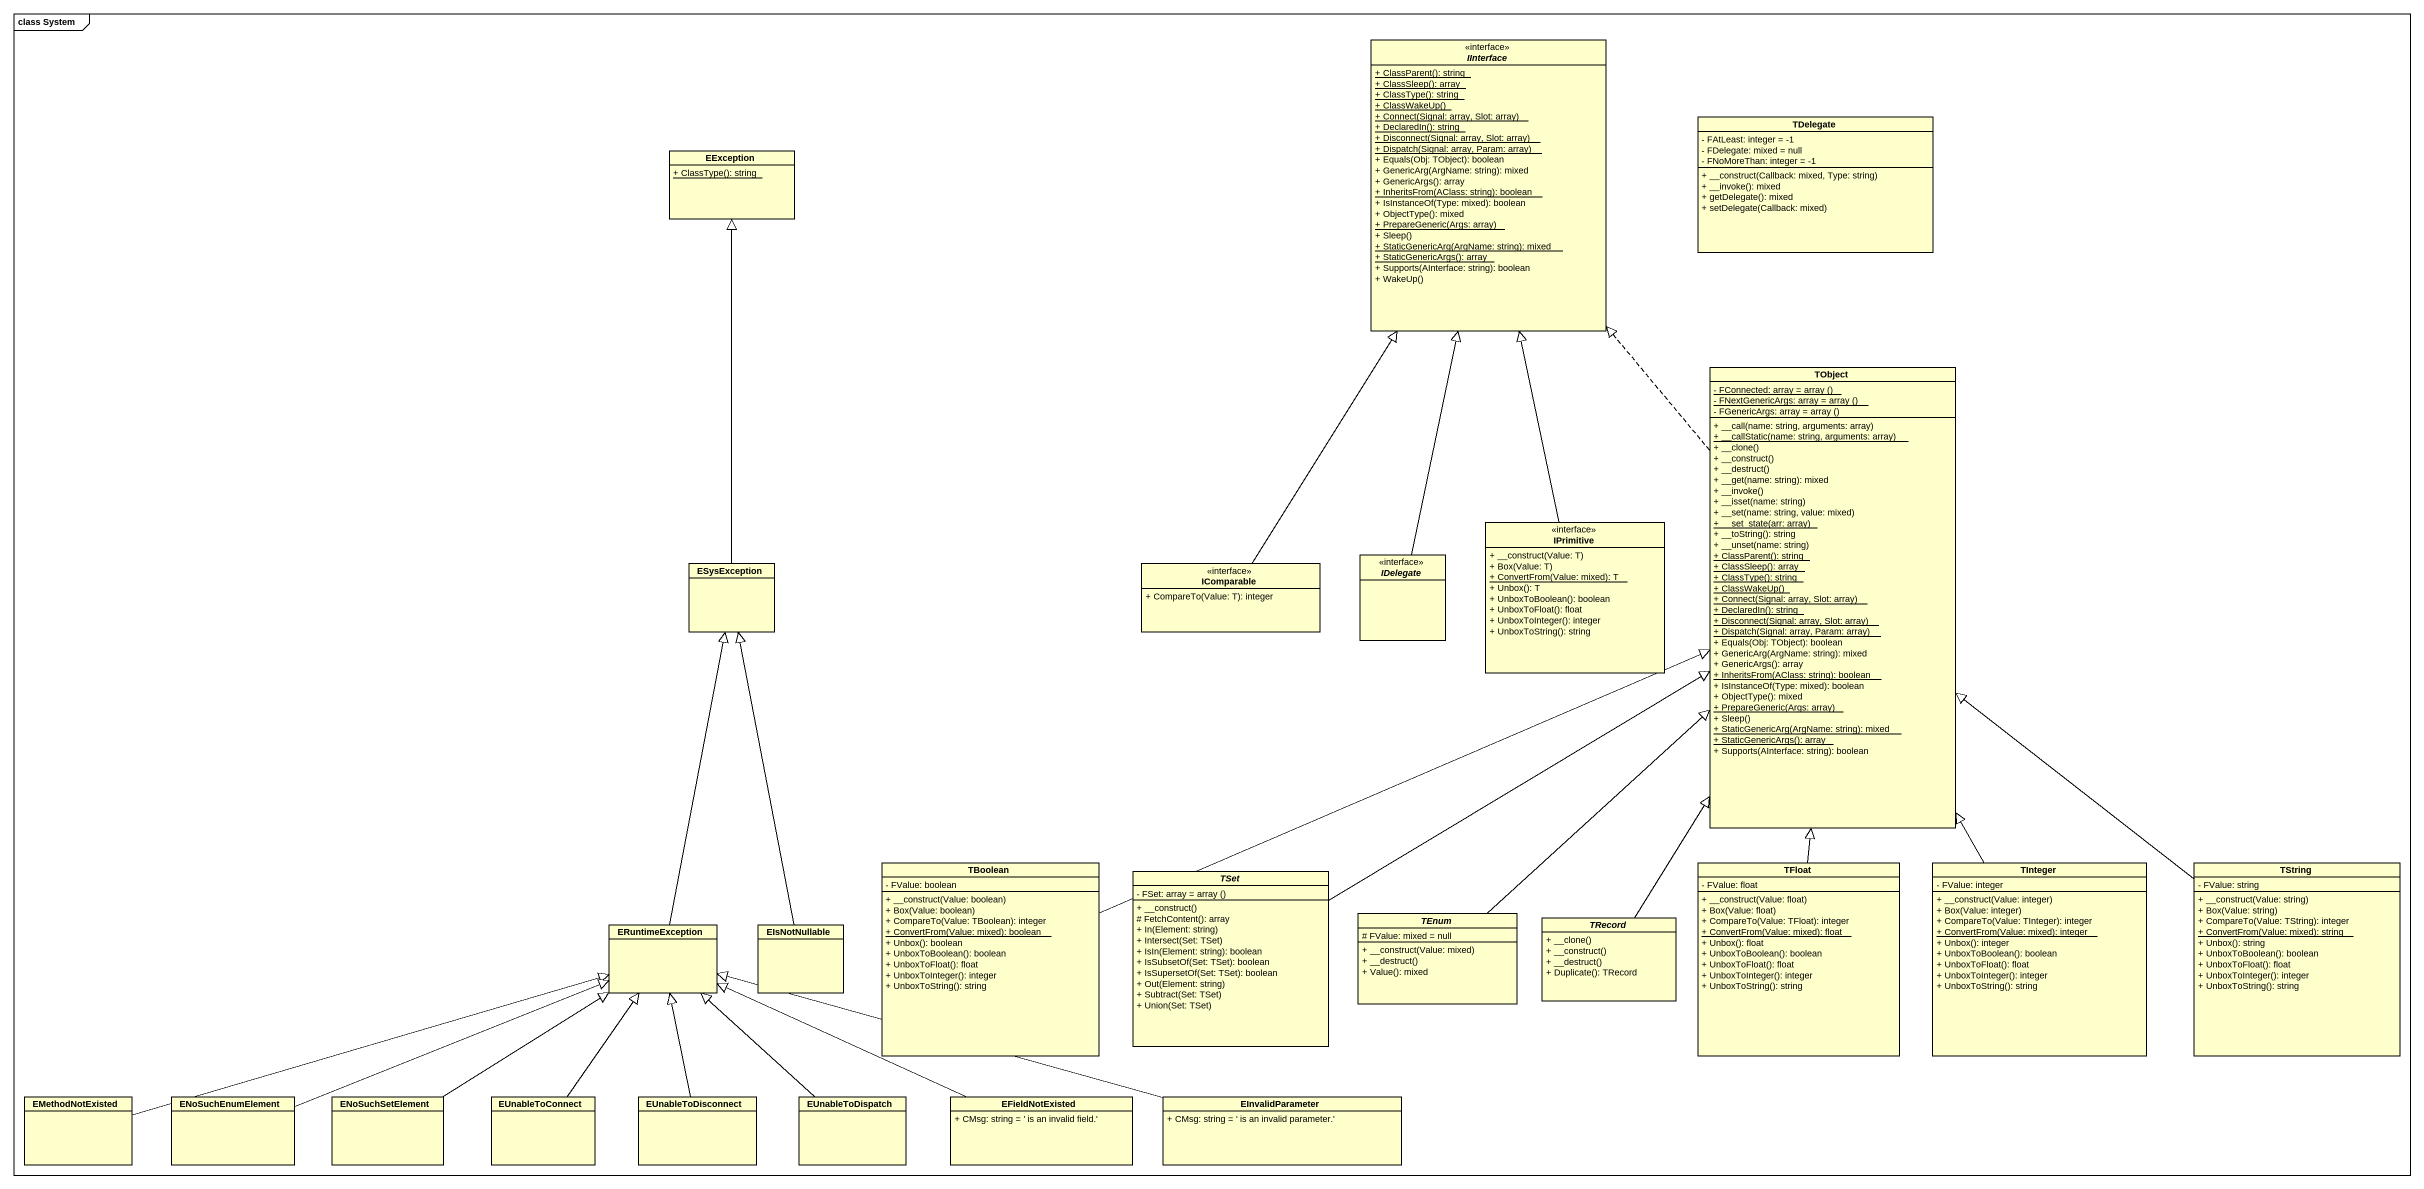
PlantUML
@startuml
mainframe class System
hide circle
hide empty members
skinparam classAttributeIconSize 0
interface IInterface <<interface>> {
  {static} + ClassParent(): string
  {static} + ClassSleep(): array
  {static} + ClassType(): string
  {static} + ClassWakeUp()
  {static} + Connect(Signal: array, Slot: array)
  {static} + DeclaredIn(): string
  {static} + Disconnect(Signal: array, Slot: array)
  {static} + Dispatch(Signal: array, Param: array)
  + Equals(Obj: TObject): boolean
  + GenericArg(ArgName: string): mixed
  + GenericArgs(): array
  {static} + InheritsFrom(AClass: string): boolean
  + IsInstanceOf(Type: mixed): boolean
  + ObjectType(): mixed
  {static} + PrepareGeneric(Args: array)
  + Sleep()
  {static} + StaticGenericArg(ArgName: string): mixed
  {static} + StaticGenericArgs(): array
  + Supports(AInterface: string): boolean
  + WakeUp()
}
class TDelegate {
  - FAtLeast: integer = -1
  - FDelegate: mixed = null
  - FNoMoreThan: integer = -1
  + __construct(Callback: mixed, Type: string)
  + __invoke(): mixed
  + getDelegate(): mixed
  + setDelegate(Callback: mixed)
}
class EException {
  {static} + ClassType(): string
}
class TObject {
  {static} {field} - FConnected: array = array ()
  {static} {field} - FNextGenericArgs: array = array ()
  {field} - FGenericArgs: array = array ()
  + __call(name: string, arguments: array)
  {static} + __callStatic(name: string, arguments: array)
  + __clone()
  + __construct()
  + __destruct()
  + __get(name: string): mixed
  + __invoke()
  + __isset(name: string)
  + __set(name: string, value: mixed)
  {static} + __set_state(arr: array)
  + __toString(): string
  + __unset(name: string)
  {static} + ClassParent(): string
  {static} + ClassSleep(): array
  {static} + ClassType(): string
  {static} + ClassWakeUp()
  {static} + Connect(Signal: array, Slot: array)
  {static} + DeclaredIn(): string
  {static} + Disconnect(Signal: array, Slot: array)
  {static} + Dispatch(Signal: array, Param: array)
  + Equals(Obj: TObject): boolean
  + GenericArg(ArgName: string): mixed
  + GenericArgs(): array
  {static} + InheritsFrom(AClass: string): boolean
  + IsInstanceOf(Type: mixed): boolean
  + ObjectType(): mixed
  {static} + PrepareGeneric(Args: array)
  + Sleep()
  {static} + StaticGenericArg(ArgName: string): mixed
  {static} + StaticGenericArgs(): array
  + Supports(AInterface: string): boolean
}
class IPrimitive <<interface>> {
  + __construct(Value: T)
  + Box(Value: T)
  {static} + ConvertFrom(Value: mixed): T
  + Unbox(): T
  + UnboxToBoolean(): boolean
  + UnboxToFloat(): float
  + UnboxToInteger(): integer
  + UnboxToString(): string
}
class ESysException
class IComparable <<interface>> {
  + CompareTo(Value: T): integer
}
interface IDelegate <<interface>>
class TBoolean {
  - FValue: boolean
  + __construct(Value: boolean)
  + Box(Value: boolean)
  + CompareTo(Value: TBoolean): integer
  {static} + ConvertFrom(Value: mixed): boolean
  + Unbox(): boolean
  + UnboxToBoolean(): boolean
  + UnboxToFloat(): float
  + UnboxToInteger(): integer
  + UnboxToString(): string
}
abstract class TSet {
  {field} - FSet: array = array ()
  + __construct()
  # FetchContent(): array
  + In(Element: string)
  + Intersect(Set: TSet)
  + IsIn(Element: string): boolean
  + IsSubsetOf(Set: TSet): boolean
  + IsSupersetOf(Set: TSet): boolean
  + Out(Element: string)
  + Subtract(Set: TSet)
  + Union(Set: TSet)
}
class TFloat {
  - FValue: float
  + __construct(Value: float)
  + Box(Value: float)
  + CompareTo(Value: TFloat): integer
  {static} + ConvertFrom(Value: mixed): float
  + Unbox(): float
  + UnboxToBoolean(): boolean
  + UnboxToFloat(): float
  + UnboxToInteger(): integer
  + UnboxToString(): string
}
class TInteger {
  - FValue: integer
  + __construct(Value: integer)
  + Box(Value: integer)
  + CompareTo(Value: TInteger): integer
  {static} + ConvertFrom(Value: mixed): integer
  + Unbox(): integer
  + UnboxToBoolean(): boolean
  + UnboxToFloat(): float
  + UnboxToInteger(): integer
  + UnboxToString(): string
}
class TString {
  - FValue: string
  + __construct(Value: string)
  + Box(Value: string)
  + CompareTo(Value: TString): integer
  {static} + ConvertFrom(Value: mixed): string
  + Unbox(): string
  + UnboxToBoolean(): boolean
  + UnboxToFloat(): float
  + UnboxToInteger(): integer
  + UnboxToString(): string
}
abstract class TEnum {
  # FValue: mixed = null
  + __construct(Value: mixed)
  + __destruct()
  + Value(): mixed
}
abstract class TRecord {
  + __clone()
  + __construct()
  + __destruct()
  + Duplicate(): TRecord
}
class ERuntimeException
class EIsNotNullable
class EMethodNotExisted
class ENoSuchEnumElement
class ENoSuchSetElement
class EUnableToConnect
class EUnableToDisconnect
class EUnableToDispatch
class EFieldNotExisted {
  + CMsg: string = ' is an invalid field.'
}
class EInvalidParameter {
  + CMsg: string = ' is an invalid parameter.'
}
TObject .up.|> IInterface
IPrimitive -up-|> IInterface
ESysException -up-|> EException
IComparable -up-|> IInterface
IDelegate -up-|> IInterface
TBoolean -right-|> TObject
TSet -up-|> TObject
TFloat -up-|> TObject
TInteger -up-|> TObject
TString -up-|> TObject
TEnum -up-|> TObject
TRecord -up-|> TObject
ERuntimeException -up-|> ESysException
EIsNotNullable -up-|> ESysException
EMethodNotExisted -right-|> ERuntimeException
ENoSuchEnumElement -right-|> ERuntimeException
ENoSuchSetElement -up-|> ERuntimeException
EUnableToConnect -up-|> ERuntimeException
EUnableToDisconnect -up-|> ERuntimeException
EUnableToDispatch -up-|> ERuntimeException
EFieldNotExisted -left-|> ERuntimeException
EInvalidParameter -left-|> ERuntimeException
@enduml
